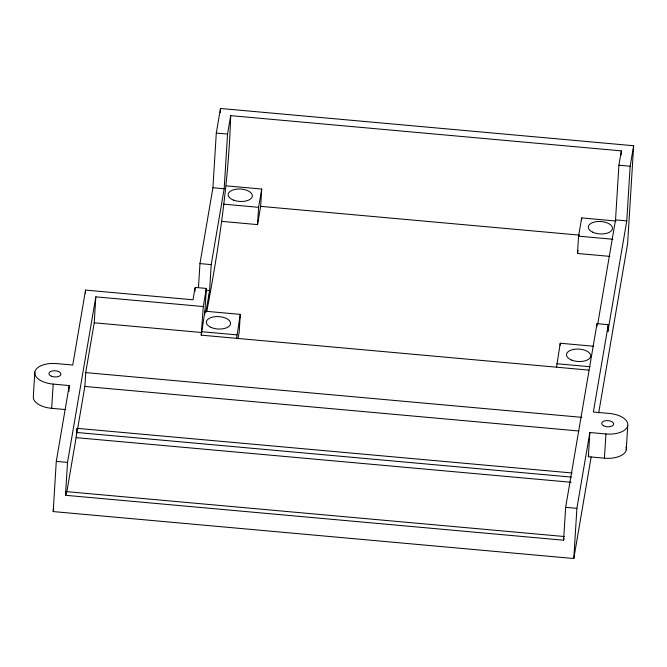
<?xml version="1.0" encoding="UTF-8"?>
<svg xmlns="http://www.w3.org/2000/svg" width="667" height="667" viewBox="0 0 667 667"><rect width="100%" height="100%" fill="white"/><g stroke="black" fill="none" stroke-linecap="round" stroke-linejoin="round"><path stroke-width="1" d="M204.761 314.24L206.378 288.436L195.131 287.419L193.013 299.791L85.559 290.103L72.745 365.057L56.678 363.607A20.193 10.355 3.5 0 0 34.842 372.044L33.35 396.265A20.193 10.355 3.5 0 0 51.684 408.329L65.741 409.596M51.684 408.329L53.177 384.109A20.193 10.355 3.5 0 1 34.842 372.044M591.154 456.987L573.795 558.529L53.185 511.572L56.278 461.406L69.243 385.551L53.177 384.109M68.868 391.612L69.243 385.551M563.932 538.369L563.615 540.212L65.499 495.289L67.525 462.414L95.823 296.857L203.285 306.545L206.378 288.436M65.95 494.564L66.133 491.596L564.249 536.518M66.917 491.412L76.113 437.635L77.13 428.347L572.136 472.986M85.368 293.172L85.559 290.103M76.813 433.533L77.13 428.347M77.514 429.44L84.859 386.443L85.718 372.603L94.23 322.803L95.823 296.857M194.881 291.529L195.064 288.444M198.491 287.46L199.958 263.59L212.923 187.744L216.291 133.075L220.494 108.471L633.65 145.74L627.622 243.655L598.691 412.881M588.861 370.11L201.234 335.151L204.944 311.189L240.295 314.374L239.236 331.674L238.002 338.853M201.234 335.151L203.285 306.545M220.243 112.598L220.494 108.471M209.188 297.474L211.206 264.607L224.17 188.753L227.539 134.084L230.69 115.641L621.352 150.875L621.094 155.002M206.728 311.822C218.976 246.923 228.673 181.724 230.69 115.641M236.585 338.336L240.295 314.374M222.186 221.419L257.537 224.604L258.596 207.312L261.714 189.061L226.371 185.876M257.537 224.604L260.655 206.361L261.714 189.061M556.536 367.192L560.255 343.238L593.588 346.24M560.13 345.273L560.255 343.238M609.813 256.378L577.497 253.468L578.556 236.168L581.674 217.917L616.016 221.019M581.549 219.96L581.674 217.917M563.615 540.212L565.641 507.345L597.04 323.67L608.287 324.679L607.862 331.599L626.78 220.902L630.148 166.233L633.65 145.74M573.795 558.529L576.888 508.354L589.853 432.508L605.919 433.959A20.193 10.355 3.5 0 0 627.755 425.521L626.271 449.741M626.038 447.023A20.193 10.355 3.5 0 1 604.427 458.179L588.361 456.728L589.853 432.508M596.857 326.63L597.04 323.67M597.84 323.412L615.533 219.885L618.901 165.224L621.352 150.875M604.427 458.179L605.919 433.959M53.185 511.572L53.719 508.496M65.499 495.289L66.133 491.596M205.928 312.081L209.613 290.554L205.519 290.187M577.497 253.468L578.014 250.425M608.287 324.679L593.355 412.006L609.421 413.457A20.193 10.355 3.5 0 1 627.755 425.521M588.361 456.728L588.711 454.677M618.901 165.224L630.148 166.233M216.291 133.075L227.539 134.084M615.533 219.885L626.78 220.902M212.923 187.744L224.17 188.753M260.655 206.361L579.573 235.126M223.253 204.119L258.596 207.312M578.556 236.168L612.898 239.261M199.958 263.59L211.206 264.607M201.442 331.691L236.793 334.876M556.753 363.732L590.078 366.742M94.23 322.803L201.684 332.5M85.718 372.603L581.757 417.342M84.859 386.443L578.831 430.999M76.43 432.441L571.436 477.088M76.113 437.635L571.119 482.274M56.278 461.406L67.525 462.414M565.641 507.345L576.888 508.354M603.518 425.779A6.053 3.11 3.5 0 0 613.557 424.696A6.053 3.11 3.5 0 0 605.944 420.652A6.053 3.11 3.5 0 0 603.518 425.779M51.592 376.296A6.053 3.11 3.5 0 0 60.964 374.32A6.053 3.11 3.5 0 0 52.226 370.952A6.053 3.11 3.5 0 0 51.592 376.296M211.064 327.405A12.114 6.211 3.5 0 0 230.448 324.195A12.114 6.211 3.5 0 0 213.874 316.85A12.114 6.211 3.5 0 0 211.064 327.405M571.786 360.13A12.114 6.211 3.5 0 0 590.654 356.303A12.114 6.211 3.5 0 0 573.337 349.458A12.114 6.211 3.5 0 0 571.786 360.13M592.638 232.149A12.114 6.211 3.5 0 0 612.314 229.331A12.114 6.211 3.5 0 0 596.231 221.694A12.114 6.211 3.5 0 0 592.638 232.149M233.733 200.183A12.114 6.211 3.5 0 0 252.351 196.09A12.114 6.211 3.5 0 0 234.717 189.47A12.114 6.211 3.5 0 0 233.733 200.183"/></g></svg>
